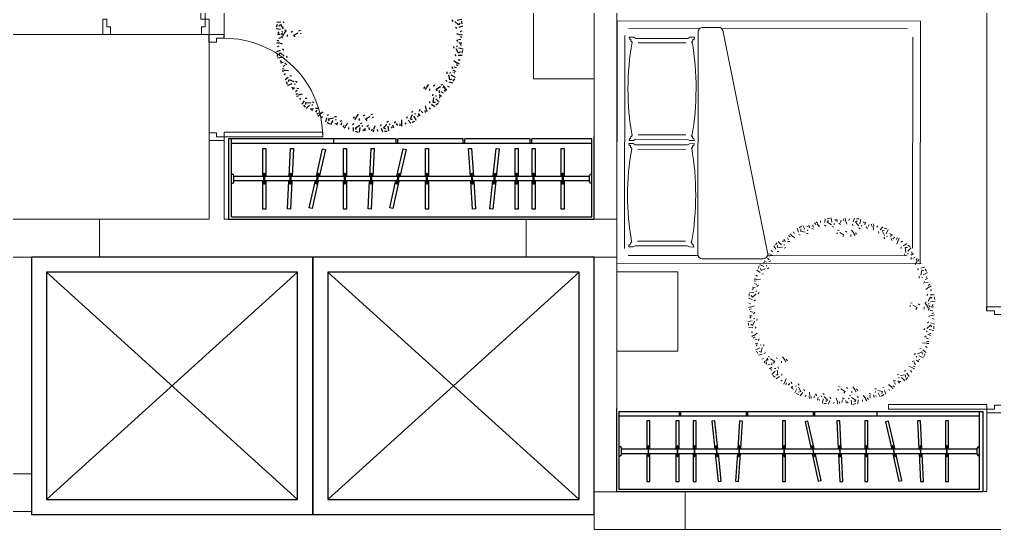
# Model space of a CAD drawing. Header units: millimetres. Extents: x 2878 to 6301, y 540 to 1980.
# Drawn here: x 2938.25 to 2944.69, y 830.04 to 833.4 of the extents above; entities that cross this region are included whole.
import ezdxf

# ---------------------------------------------------------------- set-up
doc = ezdxf.new("R2010")
doc.units = ezdxf.units.MM
doc.header["$LTSCALE"] = 4
for name, color, linetype, lineweight in [('ALVENARIA', 4, 'Continuous', 20), ('COTAS', 35, 'Continuous', 5), ('PILAR', 1, 'Continuous', 5), ('PORTA', 2, 'Continuous', 20), ('SOLEIRA', 1, 'Continuous', 5)]:
    doc.layers.add(name, color=color, linetype=linetype, lineweight=lineweight)
doc.layers.add('LAY01', color=7, linetype='Continuous')

# ---------------------------------------------------------------- blocks, each defined once
blk = doc.blocks.new('P70D')
for points in [[(-0.025, 0.15), (-0.025, 0.8), (-0.055, 0.8), (-0.055, 0.15)], [(-0.7, 0.15), (-0.675, 0.15), (-0.675, 0.1), (-0.65, 0.1), (-0.65, 0.05), (-0.7, 0.05)], [(0, 0.15), (-0.025, 0.15), (-0.025, 0.1), (-0.05, 0.1), (-0.05, 0.05), (0, 0.05)]]:
    blk.add_lwpolyline(points, close=True)
blk = doc.blocks.new('*X95')
at = {"color": 0}
for p, q in [((18.205, 3.1079), (18.2054, 3.1081)), ((18.205, 3.1044), (18.209, 3.1067)), ((18.205, 3.1009), (18.209, 3.1032)), ((18.205, 3.0975), (18.209, 3.0998)), ((18.205, 3.094), (18.209, 3.0963)), ((18.205, 3.0905), (18.209, 3.0928)), ((18.205, 3.0871), (18.209, 3.0894)), ((18.205, 3.0836), (18.209, 3.0859)), ((18.205, 3.0801), (18.209, 3.0825)), ((18.205, 3.0767), (18.209, 3.079)), ((18.205, 3.0732), (18.209, 3.0755)), ((18.205, 3.0698), (18.209, 3.0721)), ((18.205, 3.0663), (18.209, 3.0686)), ((18.205, 3.0628), (18.209, 3.0651)), ((18.205, 3.0594), (18.209, 3.0617)), ((18.205, 3.0559), (18.209, 3.0582)), ((18.205, 3.0524), (18.209, 3.0547)), ((18.205, 3.049), (18.209, 3.0513)), ((18.205, 3.0455), (18.209, 3.0478)), ((18.205, 3.042), (18.209, 3.0443)), ((18.205, 3.0386), (18.209, 3.0409)), ((18.2081, 3.0369), (18.209, 3.0374))]:
    blk.add_line(p, q, dxfattribs=at)
blk = doc.blocks.new('CAB')
at = {"layer": 'LAY01'}
for points in [[(-0.01, 0.015), (-0.01, 0.2), (0.01, 0.2), (0.01, 0.015)], [(0.01, -0.015), (0.01, -0.2), (-0.01, -0.2), (-0.01, -0.015)]]:
    blk.add_lwpolyline(points, dxfattribs=at)
blk.add_lwpolyline([(-0.002, -0.0356), (-0.002, 0.0356), (0.002, 0.0356), (0.002, -0.0356)], close=True, dxfattribs=at)
blk.add_blockref('*X95', (-18.207, -3.0725), dxfattribs=at)
blk = doc.blocks.new('PILAR')
at = {"layer": 'PILAR', "ltscale": 0.01}
blk.add_lwpolyline([(-0.15, 0), (0.1, 0), (0.1, -0.6), (-0.15, -0.6)], close=True, dxfattribs=at)
blk = doc.blocks.new('TAPETEP2')
for p, q in [((-0.295, 1.379), (-0.284, 1.307)), ((-0.229, 1.383), (-0.271, 1.382)), ((-0.179, 1.336), (-0.2, 1.394)), ((-0.113, 1.359), (-0.121, 1.384)), ((-0.053, 1.392), (-0.063, 1.363)), ((-0.034, 1.352), (-0.024, 1.381)), ((0.074, 1.378), (0.073, 1.335)), ((0.109, 1.372), (0.089, 1.357)), ((0.163, 1.401), (0.152, 1.329)), ((0.228, 1.384), (0.187, 1.397)), ((0.261, 1.324), (0.258, 1.385)), ((-0.724, 1.216), (-0.691, 1.151)), ((-0.662, 1.241), (-0.703, 1.227)), ((-0.6, 1.212), (-0.638, 1.26)), ((-0.545, 1.253), (-0.56, 1.275)), ((-0.497, 1.304), (-0.499, 1.273)), ((-0.494, 1.206), (-0.492, 1.268)), ((-0.468, 1.272), (-0.467, 1.302)), ((-0.411, 1.262), (-0.429, 1.296)), ((-0.401, 1.233), (-0.381, 1.261)), ((-0.373, 1.33), (-0.361, 1.289)), ((-0.337, 1.335), (-0.352, 1.314)), ((-0.302, 1.267), (-0.316, 1.277)), ((-0.268, 1.242), (-0.29, 1.227)), ((-0.214, 1.33), (-0.266, 1.273)), ((-0.242, 1.35), (-0.214, 1.33)), ((-0.176, 1.281), (-0.161, 1.302)), ((-0.08, 1.298), (-0.058, 1.356)), ((0.017, 1.326), (0.01, 1.364)), ((0.018, 1.295), (0.045, 1.315)), ((0.041, 1.22), (0.061, 1.193)), ((0.122, 1.297), (0.112, 1.311)), ((0.147, 1.262), (0.121, 1.254)), ((0.225, 1.33), (0.158, 1.291)), ((0.166, 1.188), (0.166, 1.215)), ((0.205, 1.357), (0.225, 1.33)), ((0.246, 1.271), (0.267, 1.286)), ((0.33, 1.325), (0.33, 1.352)), ((0.343, 1.258), (0.381, 1.306)), ((0.398, 1.338), (0.379, 1.314)), ((0.403, 1.295), (0.422, 1.319)), ((0.435, 1.225), (0.467, 1.235)), ((0.443, 1.254), (0.449, 1.292)), ((0.514, 1.286), (0.5, 1.246)), ((0.546, 1.27), (0.522, 1.262)), ((0.605, 1.28), (0.573, 1.215)), ((0.662, 1.244), (0.627, 1.269)), ((0.632, 1.226), (0.643, 1.193)), ((0.675, 1.177), (0.692, 1.236)), ((-0.893, 1.082), (-0.885, 1.053)), ((-0.855, 1.061), (-0.864, 1.091)), ((-0.799, 1.07), (-0.826, 1.096)), ((-0.783, 1.145), (-0.759, 1.11)), ((-0.78, 1.045), (-0.769, 1.078)), ((-0.751, 1.162), (-0.759, 1.137)), ((-0.696, 1.108), (-0.713, 1.113)), ((-0.656, 1.095), (-0.672, 1.073)), ((-0.665, 1.206), (-0.632, 1.195)), ((-0.632, 1.195), (-0.664, 1.125)), ((-0.581, 1.16), (-0.573, 1.185)), ((-0.042, 1.16), (-0.052, 1.174)), ((-0.017, 1.125), (-0.043, 1.117)), ((0.061, 1.193), (-0.007, 1.154)), ((0.082, 1.134), (0.103, 1.149)), ((0.179, 1.121), (0.217, 1.169)), ((0.234, 1.201), (0.214, 1.177)), ((0.239, 1.158), (0.258, 1.182)), ((0.548, 1.153), (0.521, 1.154)), ((0.535, 1.194), (0.529, 1.21)), ((0.643, 1.193), (0.567, 1.178)), ((0.645, 1.131), (0.669, 1.139)), ((0.733, 1.088), (0.784, 1.122)), ((0.741, 1.157), (0.75, 1.182)), ((0.81, 1.148), (0.784, 1.131)), ((0.801, 1.105), (0.827, 1.122)), ((0.827, 1.054), (0.844, 1.088)), ((-1.082, 0.929), (-1.031, 0.878)), ((-1.031, 0.972), (-1.065, 0.946)), ((-1.022, 0.937), (-0.988, 0.937)), ((-0.962, 0.963), (-1.014, 0.997)), ((-0.988, 0.937), (-0.997, 0.861)), ((-0.923, 1.02), (-0.944, 1.036)), ((-0.928, 0.92), (-0.928, 0.946)), ((-0.86, 0.991), (-0.877, 1.05)), ((0.81, 1.028), (0.844, 1.028)), ((0.895, 0.926), (0.869, 0.935)), ((0.904, 1.063), (0.878, 1.028)), ((0.895, 0.969), (0.895, 0.986)), ((0.929, 1.037), (0.904, 1.037)), ((0.998, 0.935), (0.921, 0.943)), ((0.989, 1.028), (0.938, 0.977)), ((0.998, 0.969), (0.998, 0.935)), ((1.032, 0.977), (1.006, 1.011)), ((1.023, 0.909), (1.057, 0.96)), ((-1.159, 0.741), (-1.176, 0.767)), ((-1.108, 0.767), (-1.142, 0.784)), ((-1.116, 0.843), (-1.082, 0.818)), ((-1.091, 0.869), (-1.091, 0.843)), ((-1.082, 0.749), (-1.082, 0.784)), ((-1.022, 0.835), (-1.039, 0.835)), ((-0.98, 0.835), (-0.988, 0.809)), ((0.981, 0.875), (1.006, 0.875)), ((1.051, 0.807), (1.11, 0.823)), ((1.08, 0.869), (1.096, 0.891)), ((1.143, 0.84), (1.113, 0.832)), ((1.121, 0.802), (1.151, 0.81)), ((1.13, 0.745), (1.157, 0.772)), ((-1.23, 0.615), (-1.29, 0.631)), ((-1.21, 0.681), (-1.236, 0.69)), ((-1.202, 0.749), (-1.184, 0.724)), ((-1.185, 0.585), (-1.193, 0.609)), ((-1.142, 0.673), (-1.176, 0.724)), ((-1.138, 0.694), (-1.148, 0.708)), ((-1.113, 0.66), (-1.138, 0.651)), ((-1.035, 0.727), (-1.102, 0.688)), ((-1.055, 0.754), (-1.035, 0.727)), ((-1.013, 0.668), (-0.993, 0.683)), ((-0.929, 0.722), (-0.929, 0.749)), ((-0.916, 0.655), (-0.878, 0.703)), ((-0.862, 0.735), (-0.881, 0.711)), ((-0.857, 0.692), (-0.838, 0.716)), ((1.106, 0.726), (1.138, 0.716)), ((1.155, 0.602), (1.133, 0.618)), ((1.168, 0.643), (1.174, 0.659)), ((1.206, 0.73), (1.171, 0.705)), ((1.255, 0.579), (1.185, 0.611)), ((1.222, 0.697), (1.198, 0.705)), ((1.276, 0.671), (1.212, 0.638)), ((1.266, 0.611), (1.255, 0.579)), ((1.301, 0.609), (1.287, 0.649)), ((-1.333, 0.545), (-1.269, 0.512)), ((-1.323, 0.486), (-1.315, 0.461)), ((-1.298, 0.602), (-1.322, 0.567)), ((-1.279, 0.572), (-1.247, 0.582)), ((-1.248, 0.474), (-1.264, 0.469)), ((-1.247, 0.582), (-1.231, 0.507)), ((-1.207, 0.488), (-1.207, 0.461)), ((1.221, 0.527), (1.245, 0.519)), ((1.272, 0.547), (1.32, 0.585)), ((1.314, 0.491), (1.336, 0.507)), ((-1.392, 0.338), (-1.368, 0.319)), ((-1.348, 0.343), (-1.373, 0.362)), ((-1.311, 0.283), (-1.359, 0.321)), ((-1.308, 0.383), (-1.345, 0.389)), ((-1.34, 0.453), (-1.299, 0.44)), ((-1.278, 0.375), (-1.289, 0.407)), ((1.267, 0.441), (1.328, 0.438)), ((1.294, 0.347), (1.321, 0.327)), ((1.322, 0.358), (1.356, 0.376)), ((1.332, 0.414), (1.363, 0.413)), ((1.364, 0.444), (1.333, 0.445)), ((1.39, 0.32), (1.349, 0.307)), ((-1.438, 0.167), (-1.45, 0.127)), ((-1.377, 0.201), (-1.439, 0.198)), ((-1.411, 0.145), (-1.383, 0.165)), ((-1.379, 0.27), (-1.406, 0.27)), ((-1.383, 0.165), (-1.345, 0.098)), ((-1.325, 0.186), (-1.34, 0.207)), ((1.302, 0.214), (1.287, 0.236)), ((1.328, 0.249), (1.338, 0.263)), ((1.39, 0.161), (1.333, 0.213)), ((1.439, 0.242), (1.367, 0.23)), ((1.395, 0.284), (1.375, 0.299)), ((1.411, 0.188), (1.39, 0.161)), ((1.443, 0.175), (1.443, 0.218)), ((-1.454, 0.103), (-1.382, 0.091)), ((-1.431, 0.013), (-1.389, 0.013)), ((-1.426, 0.049), (-1.411, 0.029)), ((-1.35, 0.062), (-1.364, 0.052)), ((-1.316, 0.087), (-1.308, 0.061)), ((1.341, 0.122), (1.362, 0.107)), ((1.359, 0.026), (1.416, 0.005)), ((1.396, 0.125), (1.454, 0.146)), ((1.419, 0.059), (1.445, 0.067)), ((1.452, -0.001), (1.423, 0.01)), ((-1.445, -0.113), (-1.416, -0.123)), ((-1.406, -0.095), (-1.435, -0.084)), ((-1.379, -0.044), (-1.417, -0.05)), ((-1.352, -0.14), (-1.41, -0.118)), ((-1.349, -0.042), (-1.369, -0.015)), ((1.08, -0.146), (1.07, -0.132)), ((1.183, -0.114), (1.116, -0.152)), ((1.163, -0.086), (1.183, -0.114)), ((1.289, -0.118), (1.289, -0.091)), ((1.302, -0.186), (1.34, -0.137)), ((1.356, -0.105), (1.337, -0.129)), ((1.355, -0.071), (1.375, -0.099)), ((1.361, -0.148), (1.38, -0.124)), ((1.386, -0.07), (1.424, -0.064)), ((1.438, -0.127), (1.395, -0.127)), ((1.412, -0.019), (1.441, -0.03)), ((1.433, -0.163), (1.417, -0.142)), ((-1.389, -0.239), (-1.447, -0.26)), ((-1.412, -0.173), (-1.438, -0.181)), ((-1.436, -0.289), (-1.436, -0.332)), ((-1.404, -0.302), (-1.384, -0.274)), ((-1.384, -0.274), (-1.327, -0.327)), ((-1.335, -0.236), (-1.356, -0.221)), ((1.106, -0.181), (1.08, -0.189)), ((1.205, -0.172), (1.225, -0.157)), ((1.323, -0.201), (1.314, -0.175)), ((1.331, -0.3), (1.346, -0.321)), ((1.39, -0.278), (1.352, -0.211)), ((1.357, -0.175), (1.371, -0.165)), ((1.461, -0.216), (1.389, -0.205)), ((1.417, -0.258), (1.39, -0.278)), ((1.444, -0.281), (1.457, -0.24)), ((-1.432, -0.355), (-1.36, -0.344)), ((-1.389, -0.398), (-1.368, -0.413)), ((-1.383, -0.433), (-1.342, -0.421)), ((-1.321, -0.362), (-1.331, -0.376)), ((-1.287, -0.461), (-1.315, -0.441)), ((-1.296, -0.328), (-1.28, -0.35)), ((1.318, -0.397), (1.366, -0.435)), ((1.398, -0.451), (1.374, -0.432)), ((1.384, -0.314), (1.446, -0.312)), ((1.385, -0.384), (1.412, -0.384)), ((-1.357, -0.558), (-1.326, -0.559)), ((-1.325, -0.528), (-1.356, -0.527)), ((-1.316, -0.472), (-1.35, -0.489)), ((-1.307, -0.605), (-1.329, -0.62)), ((-1.26, -0.554), (-1.321, -0.552)), ((1.214, -0.601), (1.214, -0.574)), ((1.254, -0.588), (1.271, -0.583)), ((1.285, -0.488), (1.295, -0.521)), ((1.346, -0.567), (1.306, -0.553)), ((1.314, -0.497), (1.352, -0.502)), ((1.33, -0.599), (1.322, -0.575)), ((1.355, -0.456), (1.379, -0.476)), ((-1.265, -0.66), (-1.313, -0.698)), ((-1.294, -0.723), (-1.28, -0.763)), ((-1.269, -0.784), (-1.205, -0.752)), ((-1.259, -0.725), (-1.249, -0.692)), ((-1.249, -0.692), (-1.178, -0.724)), ((-1.214, -0.641), (-1.238, -0.633)), ((-1.162, -0.757), (-1.167, -0.773)), ((-1.148, -0.716), (-1.127, -0.732)), ((1.191, -0.698), (1.199, -0.723)), ((1.237, -0.728), (1.296, -0.745)), ((1.253, -0.696), (1.238, -0.62)), ((1.286, -0.686), (1.253, -0.696)), ((1.34, -0.659), (1.276, -0.626)), ((1.305, -0.715), (1.329, -0.68)), ((-1.215, -0.811), (-1.191, -0.819)), ((-1.199, -0.843), (-1.164, -0.819)), ((-1.123, -0.859), (-1.15, -0.886)), ((-1.099, -0.84), (-1.131, -0.829)), ((1.089, -0.863), (1.089, -0.897)), ((1.114, -0.88), (1.148, -0.897)), ((1.148, -0.786), (1.183, -0.838)), ((1.166, -0.855), (1.183, -0.88)), ((1.208, -0.863), (1.191, -0.838)), ((1.217, -0.795), (1.242, -0.803)), ((-1.115, -0.916), (-1.144, -0.924)), ((-1.136, -0.954), (-1.106, -0.945)), ((-1.044, -0.92), (-1.104, -0.937)), ((-1.073, -0.983), (-1.09, -1.005)), ((-1.017, -1.023), (-1.051, -1.074)), ((-0.974, -0.988), (-0.999, -0.988)), ((-0.991, -1.048), (-0.914, -1.057)), ((-0.991, -1.082), (-0.991, -1.048)), ((-0.888, -1.04), (-0.863, -1.048)), ((0.935, -1.034), (0.935, -1.06)), ((0.986, -0.949), (0.995, -0.923)), ((0.995, -1.051), (1.003, -0.974)), ((1.029, -1.051), (0.995, -1.051)), ((1.029, -0.949), (1.046, -0.949)), ((1.089, -1.043), (1.037, -0.991)), ((1.037, -1.085), (1.072, -1.06)), ((1.123, -0.957), (1.089, -0.931)), ((1.097, -0.983), (1.097, -0.957)), ((-1.025, -1.091), (-0.999, -1.125)), ((-0.982, -1.142), (-0.931, -1.091)), ((-0.923, -1.151), (-0.897, -1.151)), ((-0.897, -1.176), (-0.871, -1.142)), ((-0.888, -1.082), (-0.888, -1.099)), ((-0.803, -1.142), (-0.837, -1.142)), ((-0.82, -1.168), (-0.837, -1.202)), ((-0.726, -1.202), (-0.777, -1.236)), ((0.663, -1.209), (0.679, -1.187)), ((0.786, -1.159), (0.776, -1.192)), ((0.805, -1.183), (0.833, -1.21)), ((0.862, -1.175), (0.87, -1.204)), ((0.867, -1.104), (0.884, -1.164)), ((0.9, -1.196), (0.892, -1.166)), ((0.929, -1.134), (0.951, -1.15)), ((0.969, -1.077), (1.02, -1.111)), ((-0.794, -1.219), (-0.82, -1.236)), ((-0.803, -1.262), (-0.777, -1.245)), ((-0.735, -1.27), (-0.743, -1.296)), ((-0.668, -1.29), (-0.685, -1.35)), ((-0.638, -1.245), (-0.662, -1.253)), ((-0.655, -1.358), (-0.62, -1.383)), ((-0.636, -1.307), (-0.56, -1.291)), ((-0.625, -1.339), (-0.636, -1.307)), ((-0.599, -1.394), (-0.566, -1.329)), ((-0.541, -1.267), (-0.514, -1.267)), ((-0.528, -1.308), (-0.523, -1.324)), ((-0.507, -1.4), (-0.493, -1.359)), ((-0.428, -1.338), (-0.461, -1.349)), ((-0.061, -1.279), (-0.071, -1.265)), ((-0.035, -1.314), (-0.061, -1.322)), ((0.042, -1.246), (-0.025, -1.285)), ((0.022, -1.219), (0.042, -1.246)), ((0.064, -1.305), (0.084, -1.29)), ((0.148, -1.251), (0.148, -1.224)), ((0.161, -1.318), (0.199, -1.27)), ((0.215, -1.238), (0.196, -1.262)), ((0.22, -1.281), (0.239, -1.257)), ((0.274, -1.356), (0.296, -1.34)), ((0.407, -1.347), (0.387, -1.375)), ((0.501, -1.32), (0.498, -1.382)), ((0.587, -1.274), (0.579, -1.298)), ((0.607, -1.325), (0.645, -1.374)), ((0.639, -1.309), (0.671, -1.238)), ((0.671, -1.319), (0.639, -1.309)), ((0.669, -1.354), (0.709, -1.341)), ((0.731, -1.33), (0.698, -1.265)), ((0.703, -1.222), (0.719, -1.227)), ((0.758, -1.275), (0.765, -1.251)), ((0.79, -1.259), (0.765, -1.224)), ((-0.539, -1.383), (-0.515, -1.375)), ((-0.436, -1.368), (-0.442, -1.406)), ((-0.396, -1.409), (-0.415, -1.433)), ((-0.391, -1.452), (-0.372, -1.428)), ((-0.337, -1.371), (-0.375, -1.42)), ((-0.324, -1.439), (-0.324, -1.466)), ((-0.24, -1.385), (-0.26, -1.4)), ((-0.254, -1.438), (-0.252, -1.499)), ((-0.221, -1.498), (-0.18, -1.51)), ((-0.218, -1.443), (-0.151, -1.405)), ((-0.198, -1.471), (-0.218, -1.443)), ((-0.156, -1.514), (-0.145, -1.443)), ((-0.14, -1.376), (-0.115, -1.368)), ((-0.115, -1.411), (-0.105, -1.424)), ((-0.103, -1.486), (-0.082, -1.471)), ((-0.067, -1.492), (-0.066, -1.449)), ((-0.011, -1.409), (-0.039, -1.429)), ((-0.01, -1.44), (-0.004, -1.477)), ((0.041, -1.466), (0.03, -1.495)), ((0.059, -1.506), (0.07, -1.477)), ((0.086, -1.412), (0.065, -1.47)), ((0.12, -1.472), (0.128, -1.498)), ((0.183, -1.395), (0.168, -1.416)), ((0.185, -1.45), (0.207, -1.507)), ((0.221, -1.444), (0.273, -1.387)), ((0.249, -1.464), (0.221, -1.444)), ((0.235, -1.497), (0.278, -1.496)), ((0.302, -1.492), (0.291, -1.421)), ((0.309, -1.381), (0.323, -1.391)), ((0.344, -1.449), (0.359, -1.428)), ((0.38, -1.443), (0.367, -1.402)), ((0.418, -1.376), (0.436, -1.41)), ((0.475, -1.385), (0.473, -1.416)), ((0.504, -1.417), (0.505, -1.387)), ((0.551, -1.367), (0.567, -1.389))]:
    blk.add_line(p, q)
blk = doc.blocks.new('CAMA_CA3')
for p, q in [((-1.5528, 1.9725), (-1.5528, -0.0275)), ((-1.5528, 1.9725), (0.0472, 1.9725)), ((0.0472, 1.9725), (0.0472, -0.0275)), ((-1.5028, 1.8976), (-1.5028, 1.428)), ((-1.4557, 1.9225), (-0.0477, 1.9225)), ((-1.4448, 1.8927), (-1.4305, 1.891)), ((-1.4439, 1.8634), (-1.4448, 1.8927)), ((-1.4305, 1.891), (-1.4305, 1.8827)), ((-1.4305, 1.8827), (-1.4205, 1.8818)), ((-1.4205, 1.8818), (-1.4105, 1.8735)), ((-0.7857, 1.8818), (-0.7957, 1.8735)), ((-0.7757, 1.8827), (-0.7857, 1.8818)), ((-0.7615, 1.8927), (-0.7757, 1.891)), ((-0.7757, 1.891), (-0.7757, 1.8827)), ((-0.7623, 1.8634), (-0.7615, 1.8927)), ((-0.7414, 1.8649), (-0.7423, 1.8942)), ((-0.7423, 1.8942), (-0.728, 1.8925)), ((-0.728, 1.8925), (-0.728, 1.8841)), ((-0.728, 1.8841), (-0.718, 1.8833)), ((-0.718, 1.8833), (-0.708, 1.875)), ((-0.0832, 1.8833), (-0.0933, 1.875)), ((-0.0732, 1.8841), (-0.0832, 1.8833)), ((-0.059, 1.8942), (-0.0732, 1.8925)), ((-0.0732, 1.8925), (-0.0732, 1.8841)), ((-0.0598, 1.8649), (-0.059, 1.8942)), ((-0.0028, 1.8977), (-0.0028, 1.4373)), ((-1.4364, 1.85), (-1.4439, 1.8634)), ((-1.4364, 1.85), (-1.4364, 1.5056)), ((-1.4065, 1.8339), (-1.4065, 1.5181)), ((-0.7997, 1.8339), (-0.7997, 1.5181)), ((-0.7698, 1.85), (-0.7623, 1.8634)), ((-0.7698, 1.85), (-0.7698, 1.5056)), ((-0.7339, 1.8515), (-0.7414, 1.8649)), ((-0.7339, 1.8515), (-0.7339, 1.5071)), ((-0.704, 1.8354), (-0.704, 1.5196)), ((-0.0973, 1.8354), (-0.0973, 1.5196)), ((-0.0673, 1.8515), (-0.0598, 1.8649)), ((-0.0673, 1.8515), (-0.0673, 1.5071)), ((-1.4439, 1.4922), (-1.4448, 1.463)), ((-1.4364, 1.5056), (-1.4439, 1.4922)), ((-1.4205, 1.4738), (-1.4105, 1.4822)), ((-0.7857, 1.4738), (-0.7957, 1.4822)), ((-0.7698, 1.5056), (-0.7623, 1.4922)), ((-0.7623, 1.4922), (-0.7615, 1.463)), ((-0.7414, 1.4937), (-0.7423, 1.4644)), ((-0.7339, 1.5071), (-0.7414, 1.4937)), ((-0.718, 1.4753), (-0.708, 1.4837)), ((-0.0832, 1.4753), (-0.0933, 1.4837)), ((-0.0673, 1.5071), (-0.0598, 1.4937)), ((-0.0598, 1.4937), (-0.059, 1.4644)), ((-1.4797, 1.4388), (-0.012, 1.4388)), ((-1.4448, 1.463), (-1.4305, 1.4646)), ((-1.4305, 1.473), (-1.4205, 1.4738)), ((-1.4305, 1.4646), (-1.4305, 1.473)), ((-0.7757, 1.473), (-0.7857, 1.4738)), ((-0.7757, 1.4646), (-0.7757, 1.473)), ((-0.7615, 1.463), (-0.7757, 1.4646)), ((-0.7423, 1.4644), (-0.728, 1.4661)), ((-0.728, 1.4745), (-0.718, 1.4753)), ((-0.728, 1.4661), (-0.728, 1.4745)), ((-0.0732, 1.4745), (-0.0832, 1.4753)), ((-0.0732, 1.4661), (-0.0732, 1.4745)), ((-0.059, 1.4644), (-0.0732, 1.4661)), ((-1.5097, 1.3027), (-1.5097, 1.4088)), ((0.018, 1.4088), (0.018, 1.0071)), ((-1.5028, 1.2835), (-1.5028, 0.0581)), ((-0.0228, 0.9791), (-1.4905, 1.2747)), ((-0.0028, 0.9786), (-0.0028, 0.0581)), ((-1.447, 0.0225), (-0.0536, 0.0225)), ((-1.5528, -0.0275), (0.0472, -0.0275))]:
    blk.add_line(p, q)
for centre, radius, start, end in [((-1.1031, 0.1462), 1.7544, 79.90998, 100.09002), ((-0.4006, 0.1477), 1.7544, 79.90998, 100.09002), ((-0.4006, 3.3032), 1.8503, 260.28048, 279.71952), ((-1.4797, 1.4088), 0.03, 90, 180), ((-1.1031, 3.3017), 1.8503, 260.28048, 279.71952), ((-0.012, 1.4088), 0.03, 0, 90), ((-1.4797, 1.3027), 0.03, 180, 248.94125), ((-0.012, 1.0071), 0.03, 248.94125, 0)]:
    blk.add_arc(centre, radius, start, end)

msp = doc.modelspace()

# ---------------------------------------------------------------- linework, layer by layer
for p, q in [((2939.9534, 833.3721), (2939.9481, 833.3548)), ((2939.9789, 833.3862), (2939.9529, 833.3852)), ((2939.9648, 833.3625), (2939.9765, 833.3711)), ((2939.9765, 833.3711), (2939.9927, 833.3426)), ((2940.0013, 833.3801), (2939.9949, 833.3889)), ((2941.1139, 833.392), (2941.1073, 833.4013)), ((2941.1512, 833.3694), (2941.127, 833.3914)), ((2941.1716, 833.4037), (2941.1413, 833.3989)), ((2941.1597, 833.3811), (2941.1512, 833.3694)), ((2941.1735, 833.3755), (2941.1732, 833.3936)), ((2939.9465, 833.3447), (2939.9768, 833.3399)), ((2939.956, 833.307), (2939.9741, 833.3067)), ((2939.9584, 833.3221), (2939.9648, 833.3134)), ((2939.9886, 833.3159), (2939.9805, 833.3057)), ((2939.9903, 833.3274), (2939.9845, 833.3232)), ((2939.9907, 833.2976), (2939.9988, 833.3078)), ((2940.0138, 833.3317), (2939.9977, 833.3113)), ((2940.005, 833.3381), (2940.0084, 833.3272)), ((2940.0549, 833.326), (2940.0461, 833.3196)), ((2940.0639, 833.3013), (2940.0924, 833.3175)), ((2940.0969, 833.3297), (2940.1078, 833.3332)), ((2940.1075, 833.3151), (2940.1118, 833.3092)), ((2941.1304, 833.3531), (2941.1392, 833.3468)), ((2941.1376, 833.3123), (2941.1621, 833.3032)), ((2941.1536, 833.3542), (2941.178, 833.3633)), ((2941.1632, 833.3264), (2941.1741, 833.3298)), ((2939.5046, 833.2558), (2939.5046, 833.3058)), ((2939.6046, 833.2808), (2939.6046, 833.3058)), ((2939.9502, 833.2535), (2939.9624, 833.249)), ((2939.9669, 833.2612), (2939.9547, 833.2658)), ((2939.9781, 833.2828), (2939.9621, 833.2801)), ((2939.9898, 833.2421), (2939.9653, 833.2511)), ((2939.9911, 833.2833), (2939.9826, 833.295)), ((2940.0193, 833.3031), (2940.0193, 833.2917)), ((2940.0724, 833.2896), (2940.0639, 833.3013)), ((2941.1363, 833.2711), (2941.1448, 833.2594)), ((2941.1493, 833.2716), (2941.1653, 833.2743)), ((2941.1714, 833.2474), (2941.1533, 833.2477)), ((2941.1605, 833.2931), (2941.1727, 833.2886)), ((2941.1773, 833.3008), (2941.165, 833.3054)), ((2939.9739, 833.2002), (2939.9494, 833.1911)), ((2939.9642, 833.228), (2939.9533, 833.2245)), ((2939.9539, 833.1789), (2939.9542, 833.1608)), ((2939.9678, 833.1733), (2939.9763, 833.185)), ((2939.9763, 833.185), (2940.0005, 833.1629)), ((2939.997, 833.2012), (2939.9882, 833.2076)), ((2941.1225, 833.2163), (2941.119, 833.2272)), ((2941.1509, 833.1833), (2941.1347, 833.2118)), ((2941.1371, 833.2269), (2941.1429, 833.2312)), ((2941.181, 833.2096), (2941.1506, 833.2144)), ((2941.1626, 833.1918), (2941.1509, 833.1833)), ((2941.169, 833.2322), (2941.1626, 833.241)), ((2941.174, 833.1822), (2941.1794, 833.1995)), ((2939.9558, 833.1507), (2939.9861, 833.1555)), ((2939.9742, 833.1329), (2939.9829, 833.1265)), ((2939.9766, 833.1177), (2939.9938, 833.1231)), ((2940.0029, 833.1478), (2939.9986, 833.1419)), ((2940.0173, 833.106), (2940.0056, 833.1145)), ((2940.0135, 833.1624), (2940.0202, 833.1531)), ((2941.1204, 833.1332), (2941.1409, 833.1171)), ((2941.1262, 833.1743), (2941.1325, 833.1655)), ((2941.1545, 833.1101), (2941.1443, 833.1182)), ((2941.1485, 833.1682), (2941.1746, 833.1692)), ((2941.149, 833.1387), (2941.1605, 833.1386)), ((2939.9875, 833.0651), (2940.0005, 833.0646)), ((2940.0011, 833.0776), (2939.988, 833.0781)), ((2940.005, 833.1015), (2939.9907, 833.0941)), ((2940.0287, 833.0664), (2940.0027, 833.0675)), ((2941.0763, 833.0466), (2941.0764, 833.0581)), ((2941.0935, 833.0522), (2941.1004, 833.0545)), ((2941.1064, 833.0944), (2941.1109, 833.0807)), ((2941.1325, 833.0611), (2941.1153, 833.0669)), ((2941.119, 833.0909), (2941.1349, 833.0885)), ((2941.1255, 833.0474), (2941.1221, 833.0577)), ((2941.1362, 833.1079), (2941.1465, 833.0999)), ((2940.0088, 833.0451), (2939.9995, 833.0385)), ((2940.0265, 833.0217), (2940.0061, 833.0055)), ((2940.0141, 832.9953), (2940.02, 832.9781)), ((2940.029, 832.9942), (2940.0335, 833.008)), ((2940.0335, 833.008), (2940.0633, 832.9945)), ((2940.0482, 833.0298), (2940.0379, 833.0332)), ((2940.0759, 832.998), (2940.0851, 832.9912)), ((2941.0668, 833.0055), (2941.0702, 832.9952)), ((2941.0862, 832.9928), (2941.1113, 832.9857)), ((2941.0932, 833.0065), (2941.0865, 833.0385)), ((2941.1069, 833.0109), (2941.0932, 833.0065)), ((2941.1299, 833.0222), (2941.1025, 833.0361)), ((2941.1148, 832.9983), (2941.1252, 833.0131)), ((2940.0246, 832.969), (2940.052, 832.983)), ((2940.0476, 832.9578), (2940.0579, 832.9544)), ((2940.0546, 832.9441), (2940.0694, 832.9545)), ((2940.0703, 832.9808), (2940.0681, 832.9739)), ((2940.0867, 832.9375), (2940.0753, 832.926)), ((2940.0969, 832.9456), (2940.0831, 832.95)), ((2940.928, 832.96), (2940.9199, 832.9498)), ((2940.9301, 832.9417), (2940.9382, 832.9519)), ((2940.9533, 832.9758), (2940.9371, 832.9554)), ((2940.9588, 832.9472), (2940.9587, 832.9358)), ((2940.9943, 832.9701), (2940.9855, 832.9637)), ((2941.0033, 832.9453), (2941.0318, 832.9615)), ((2941.0118, 832.9336), (2941.0033, 832.9453)), ((2941.0234, 832.9357), (2941.0234, 832.9212)), ((2941.0342, 832.9285), (2941.0487, 832.9212)), ((2941.0363, 832.9738), (2941.0472, 832.9772)), ((2941.047, 832.9591), (2941.0512, 832.9533)), ((2941.0487, 832.9682), (2941.0631, 832.9465)), ((2941.0559, 832.9393), (2941.0631, 832.9285)), ((2941.074, 832.9357), (2941.0668, 832.9465)), ((2941.0776, 832.9646), (2941.0885, 832.961)), ((2940.0903, 832.9135), (2940.0777, 832.91)), ((2940.0812, 832.8974), (2940.0938, 832.9009)), ((2940.12, 832.9114), (2940.0949, 832.9044)), ((2940.1077, 832.885), (2940.1009, 832.8758)), ((2940.1318, 832.8682), (2940.1173, 832.8465)), ((2940.1499, 832.8826), (2940.139, 832.8826)), ((2940.1426, 832.8573), (2940.1752, 832.8537)), ((2940.1426, 832.8428), (2940.1426, 832.8573)), ((2940.186, 832.8609), (2940.1969, 832.8573)), ((2940.9583, 832.8633), (2940.9583, 832.8525)), ((2940.98, 832.8995), (2940.9836, 832.9104)), ((2940.9836, 832.8561), (2940.9872, 832.8887)), ((2940.9981, 832.8561), (2940.9836, 832.8561)), ((2940.9981, 832.8995), (2941.0053, 832.8995)), ((2941.0234, 832.8597), (2941.0017, 832.8814)), ((2941.0378, 832.8959), (2941.0234, 832.9067)), ((2941.027, 832.885), (2941.027, 832.8959)), ((2940.1282, 832.8392), (2940.139, 832.8248)), ((2940.1462, 832.8175), (2940.168, 832.8392)), ((2940.1716, 832.8139), (2940.1824, 832.8139)), ((2940.1824, 832.8031), (2940.1933, 832.8175)), ((2940.186, 832.8428), (2940.186, 832.8356)), ((2940.2222, 832.8175), (2940.2077, 832.8175)), ((2940.215, 832.8067), (2940.2077, 832.7922)), ((2940.2548, 832.7922), (2940.2331, 832.7778)), ((2940.8429, 832.7894), (2940.8497, 832.7986)), ((2940.8953, 832.8104), (2940.8909, 832.7966)), ((2940.9034, 832.8001), (2940.9149, 832.7888)), ((2940.9274, 832.8037), (2940.9309, 832.7912)), ((2940.9295, 832.8335), (2940.9365, 832.8084)), ((2940.9435, 832.7947), (2940.94, 832.8073)), ((2940.9559, 832.8211), (2940.9651, 832.8143)), ((2940.9727, 832.8453), (2940.9944, 832.8308)), ((2941.0017, 832.8416), (2941.0161, 832.8525)), ((2940.2258, 832.785), (2940.215, 832.7778)), ((2940.2222, 832.7669), (2940.2331, 832.7741)), ((2940.2512, 832.7633), (2940.2475, 832.7524)), ((2940.2793, 832.7547), (2940.2723, 832.7296)), ((2940.292, 832.7741), (2940.2817, 832.7707)), ((2940.293, 832.7477), (2940.3251, 832.7544)), ((2940.2975, 832.734), (2940.293, 832.7477)), ((2940.3087, 832.711), (2940.3227, 832.7384)), ((2940.3332, 832.7646), (2940.3446, 832.7645)), ((2940.3387, 832.7474), (2940.341, 832.7405)), ((2940.381, 832.7345), (2940.3672, 832.73)), ((2940.4641, 832.7627), (2940.456, 832.7525)), ((2940.4662, 832.7444), (2940.4743, 832.7546)), ((2940.4893, 832.7785), (2940.4732, 832.7581)), ((2940.4948, 832.7499), (2940.4948, 832.7384)), ((2940.5304, 832.7728), (2940.5216, 832.7664)), ((2940.5394, 832.748), (2940.5679, 832.7642)), ((2940.5479, 832.7363), (2940.5394, 832.748)), ((2940.5724, 832.7765), (2940.5833, 832.7799)), ((2940.5831, 832.7618), (2940.5873, 832.756)), ((2940.6785, 832.727), (2940.6878, 832.7336)), ((2940.7349, 832.7307), (2940.7263, 832.719)), ((2940.7745, 832.7422), (2940.7734, 832.7161)), ((2940.8111, 832.7617), (2940.8077, 832.7513)), ((2940.8192, 832.74), (2940.8354, 832.7195)), ((2940.8329, 832.747), (2940.8464, 832.7768)), ((2940.8467, 832.7425), (2940.8329, 832.747)), ((2940.8456, 832.7276), (2940.8628, 832.7335)), ((2940.8719, 832.7381), (2940.8579, 832.7655)), ((2940.8601, 832.7838), (2940.867, 832.7815)), ((2940.8831, 832.7611), (2940.8865, 832.7714)), ((2940.8968, 832.768), (2940.8864, 832.7828)), ((2940.2848, 832.7261), (2940.2996, 832.7157)), ((2940.3339, 832.7154), (2940.3442, 832.7188)), ((2940.3476, 832.7084), (2940.3534, 832.7256)), ((2940.3774, 832.7219), (2940.375, 832.706)), ((2940.3945, 832.7047), (2940.3864, 832.6944)), ((2940.3966, 832.6863), (2940.4047, 832.6966)), ((2940.4198, 832.7205), (2940.4036, 832.7)), ((2940.4253, 832.6919), (2940.4252, 832.6804)), ((2940.4608, 832.7147), (2940.452, 832.7083)), ((2940.4547, 832.6924), (2940.4557, 832.6663)), ((2940.4688, 832.6669), (2940.4861, 832.6615)), ((2940.4698, 832.69), (2940.4983, 832.7062)), ((2940.4783, 832.6783), (2940.4698, 832.69)), ((2940.4962, 832.6599), (2940.501, 832.6903)), ((2940.5028, 832.7184), (2940.5137, 832.7219)), ((2940.5135, 832.7038), (2940.5177, 832.698)), ((2940.5188, 832.6719), (2940.5275, 832.6783)), ((2940.5339, 832.6695), (2940.5342, 832.6876)), ((2940.5576, 832.7046), (2940.5459, 832.6961)), ((2940.5581, 832.6916), (2940.5608, 832.6756)), ((2940.5797, 832.6804), (2940.5751, 832.6682)), ((2940.5874, 832.6636), (2940.5919, 832.6759)), ((2940.5988, 832.7032), (2940.5898, 832.6788)), ((2940.6129, 832.6777), (2940.6164, 832.6668)), ((2940.6397, 832.7105), (2940.6333, 832.7017)), ((2940.6407, 832.6873), (2940.6498, 832.6629)), ((2940.6559, 832.6897), (2940.678, 832.7139)), ((2940.6676, 832.6812), (2940.6559, 832.6897)), ((2940.662, 832.6674), (2940.6801, 832.6677)), ((2940.6902, 832.6693), (2940.6854, 832.6996)), ((2940.6931, 832.7163), (2940.699, 832.7121)), ((2940.708, 832.6876), (2940.7144, 832.6964)), ((2940.7232, 832.69), (2940.7178, 832.7073)), ((2940.7394, 832.7185), (2940.7468, 832.7041)), ((2940.7633, 832.7145), (2940.7628, 832.7015)), ((2940.7758, 832.701), (2940.7763, 832.714)), ((2940.7958, 832.7223), (2940.8024, 832.713)), ((2940.7395, 832.6156), (2939.6322, 832.6156)), ((2939.6535, 832.1006), (2939.6535, 832.6156)), ((2940.3278, 832.5856), (2940.3278, 832.6156)), ((2940.7395, 832.5856), (2940.7395, 832.6156)), ((2941.1812, 832.6156), (2940.7495, 832.6156)), ((2940.7495, 832.5856), (2940.7495, 832.6156)), ((2941.1812, 832.5856), (2941.1812, 832.6156)), ((2941.1912, 832.5856), (2941.1912, 832.6156)), ((2941.6228, 832.6156), (2941.1912, 832.6156)), ((2941.6228, 832.5856), (2941.6228, 832.6156)), ((2942.0295, 832.6156), (2941.6328, 832.6156)), ((2941.6328, 832.5856), (2941.6328, 832.6156)), ((2942.0295, 832.1006), (2942.0295, 832.6156)), ((2942.0295, 832.5856), (2939.6535, 832.5856)), ((2939.6535, 832.3831), (2939.6585, 832.3831)), ((2939.6685, 832.3331), (2939.6685, 832.3731)), ((2942.0145, 832.3681), (2939.6685, 832.3681)), ((2942.0145, 832.3331), (2942.0145, 832.3731)), ((2942.0295, 832.3831), (2942.0245, 832.3831)), ((2939.6535, 832.3231), (2939.6585, 832.3231)), ((2942.0145, 832.3381), (2939.6685, 832.3381)), ((2942.0295, 832.3231), (2942.0245, 832.3231)), ((2939.6535, 832.1006), (2942.0295, 832.1006)), ((2944.6355, 831.4817), (2944.6355, 831.5067)), ((2942.2105, 830.8165), (2942.6072, 830.8165)), ((2942.2105, 830.3015), (2942.2105, 830.8165)), ((2942.6072, 830.7865), (2942.6072, 830.8165)), ((2942.6172, 830.7865), (2942.6172, 830.8165)), ((2942.6172, 830.8165), (2943.0489, 830.8165)), ((2943.0489, 830.7865), (2943.0489, 830.8165)), ((2943.0589, 830.8165), (2943.4905, 830.8165)), ((2943.0589, 830.7865), (2943.0589, 830.8165)), ((2943.4905, 830.7865), (2943.4905, 830.8165)), ((2943.5005, 830.7865), (2943.5005, 830.8165)), ((2943.5005, 830.8165), (2944.6078, 830.8165)), ((2943.9122, 830.7865), (2943.9122, 830.8165)), ((2944.5866, 830.3015), (2944.5866, 830.8165)), ((2942.2105, 830.7865), (2944.5866, 830.7865)), ((2942.2105, 830.584), (2942.2155, 830.584)), ((2942.2255, 830.534), (2942.2255, 830.574)), ((2942.2255, 830.569), (2944.5716, 830.569)), ((2944.5716, 830.534), (2944.5716, 830.574)), ((2944.5866, 830.584), (2944.5816, 830.584)), ((2942.2105, 830.524), (2942.2155, 830.524)), ((2942.2255, 830.539), (2944.5716, 830.539)), ((2944.5866, 830.524), (2944.5816, 830.524)), ((2944.5866, 830.3015), (2942.2105, 830.3015))]:
    msp.add_line(p, q)
at = {"ltscale": 0.03}
msp.add_line((2944.6355, 830.2867), (2942.1955, 830.2865), dxfattribs=at)
for points in [[(2939.6322, 832.6156), (2939.6322, 832.0856), (2942.0445, 832.0856), (2942.0445, 832.6356)], [(2944.6078, 830.8165), (2944.6078, 830.2865), (2942.1955, 830.2865), (2942.1955, 830.8365)]]:
    msp.add_lwpolyline(points)
at = {"color": 7, "ltscale": 200}
for points in [[(2938.3329, 831.8358), (2938.3329, 830.1358), (2940.1892, 830.1358), (2940.1892, 831.8358)], [(2940.1892, 831.8358), (2940.1892, 830.1358), (2942.0455, 830.1358), (2942.0455, 831.8358)], [(2938.4329, 831.7358), (2938.4329, 830.2358), (2940.0892, 830.2358), (2940.0892, 831.7358)], [(2940.2892, 831.7358), (2940.2892, 830.2358), (2941.9455, 830.2358), (2941.9455, 831.7358)]]:
    msp.add_lwpolyline(points, close=True, dxfattribs=at)
for centre, start, end in [((2939.6585, 832.3731), 0, 90), ((2942.0245, 832.3731), 90, 180), ((2939.6585, 832.3331), 270, 0), ((2942.0245, 832.3331), 180, 270), ((2942.2155, 830.574), 0, 90), ((2944.5816, 830.574), 90, 180), ((2942.2155, 830.534), 270, 0), ((2944.5816, 830.534), 180, 270)]:
    msp.add_arc(centre, 0.01, start, end)
at = {"layer": 'ALVENARIA'}
for p, q in [((2939.6046, 833.3058), (2939.6047, 835.7957)), ((2942.0445, 832.0856), (2942.0447, 835.7956)), ((2942.0454, 832.0856), (2942.0453, 834.1465)), ((2942.1955, 830.2865), (2942.1953, 833.9965)), ((2944.6355, 831.5067), (2944.6353, 833.9967)), ((2938.3328, 830.1549), (2938.3329, 831.8358)), ((2938.3329, 831.8358), (2942.0454, 831.8356)), ((2942.0455, 830.0365), (2942.0454, 831.8358)), ((2934.3753, 830.1551), (2938.3328, 830.1549)), ((2945.8071, 830.0367), (2942.0455, 830.0365))]:
    msp.add_line(p, q, dxfattribs=at)
at = {"layer": 'ALVENARIA', "ltscale": 0.03}
for p, q in [((2938.2046, 833.3058), (2938.8046, 833.3058)), ((2938.1829, 832.0858), (2939.5045, 832.0858)), ((2939.6045, 832.0857), (2942.0445, 832.0856))]:
    msp.add_line(p, q, dxfattribs=at)
at = {"layer": 'ALVENARIA', "ltscale": 0.01}
for p, q in [((2939.5046, 833.3058), (2939.4546, 833.3058)), ((2939.5045, 832.0858), (2939.5045, 832.6058)), ((2939.6045, 832.0857), (2939.6045, 832.6058)), ((2944.6355, 830.2867), (2944.6355, 830.8067))]:
    msp.add_line(p, q, dxfattribs=at)
at = {"layer": 'COTAS', "ltscale": 0.01}
for points in [[(2942.0446, 833.5363), (2942.0446, 833.0127), (2941.6442, 833.0127), (2941.6442, 833.5363)], [(2942.1955, 831.7372), (2942.1955, 831.2137), (2942.5958, 831.2137), (2942.5958, 831.7372)]]:
    msp.add_lwpolyline(points, close=True, dxfattribs=at)
at = {"layer": 'PORTA', "ltscale": 9}
msp.add_arc((2939.6046, 832.6308), 0.65, 0, 90.00014, dxfattribs=at)
at = {"layer": 'SOLEIRA', "ltscale": 0.03}
for p, q in [((2939.4546, 833.3058), (2938.8546, 833.3058)), ((2939.5046, 833.2558), (2939.5046, 832.6558))]:
    msp.add_line(p, q, dxfattribs=at)
at = {"layer": 'SOLEIRA', "ltscale": 0.01}
for p, q in [((2940.0892, 831.7358), (2938.4329, 830.2358)), ((2938.4329, 831.7358), (2940.0892, 830.2358)), ((2941.9455, 831.7358), (2940.2892, 830.2358)), ((2940.2892, 831.7358), (2941.9455, 830.2358))]:
    msp.add_line(p, q, dxfattribs=at)

# ---------------------------------------------------------------- block references
for p, rotation in [((2939.8689, 832.3531), 180), ((2940.0423, 832.3531), 177.2102617145848), ((2940.2189, 832.3531), 167.3364767990632), ((2940.4007, 832.3531), 180), ((2940.5741, 832.3531), 177.2102617145848), ((2940.7507, 832.3531), 167.3364767990632), ((2940.9421, 832.3531), 180), ((2941.2394, 832.3531), 183.6565347929352), ((2941.3875, 832.3531), 174.0893786921447), ((2941.533, 832.3531), 180), ((2941.6455, 832.3531), 180), ((2941.8378, 832.3531), 180)]:
    msp.add_blockref('CAB', p, dxfattribs=dict(rotation=rotation))
at = {"extrusion": (0, 0, -1), "zscale": -1}
for p, rotation in [((-2942.4022, 830.554), 180), ((-2942.5945, 830.554), 180), ((-2942.707, 830.554), 180), ((-2942.8525, 830.554), 174.0893786921447), ((-2943.0006, 830.554), 183.6565347929352), ((-2943.298, 830.554), 180), ((-2943.4893, 830.554), 167.3364767990632), ((-2943.6659, 830.554), 177.2102617145848), ((-2943.8393, 830.554), 180), ((-2944.0211, 830.554), 167.3364767990632), ((-2944.1978, 830.554), 177.2102617145848), ((-2944.3712, 830.554), 180)]:
    msp.add_blockref('CAB', p, dxfattribs=dict(at, rotation=rotation))
at = {"layer": 'COTAS', "ltscale": 0.01, "extrusion": (0, 0, -1), "zscale": -1, "rotation": 270.0793827504173}
msp.add_blockref('CAMA_CA3', (-2944.1669, 831.841), dxfattribs=at)
at = {"layer": 'COTAS', "xscale": -1, "rotation": 90}
for p in [(2938.1829, 831.9358), (2941.5954, 831.9356), (2937.7328, 830.2549), (2942.0455, 830.1365)]:
    msp.add_blockref('PILAR', p, dxfattribs=at)
at = {"layer": 'COTAS', "ltscale": 0.1, "extrusion": (0, 0, -1), "xscale": 0.4235213840919659, "yscale": 0.4235213840919659, "zscale": -0.4235213840919659, "rotation": 180}
msp.add_blockref('TAPETEP2', (-2943.6749, 831.4541), dxfattribs=at)
at = {"layer": 'PORTA'}
msp.add_blockref('P70D', (2939.5046, 833.2558), dxfattribs=at)
at = {"layer": 'PORTA', "rotation": 270}
msp.add_blockref('P70D', (2939.4546, 832.6058), dxfattribs=at)
at = {"layer": 'PORTA', "extrusion": (0, 0, -1), "zscale": -1, "rotation": 270}
msp.add_blockref('P70D', (-2944.7855, 830.8067), dxfattribs=at)

doc.saveas('drawing.dxf')
